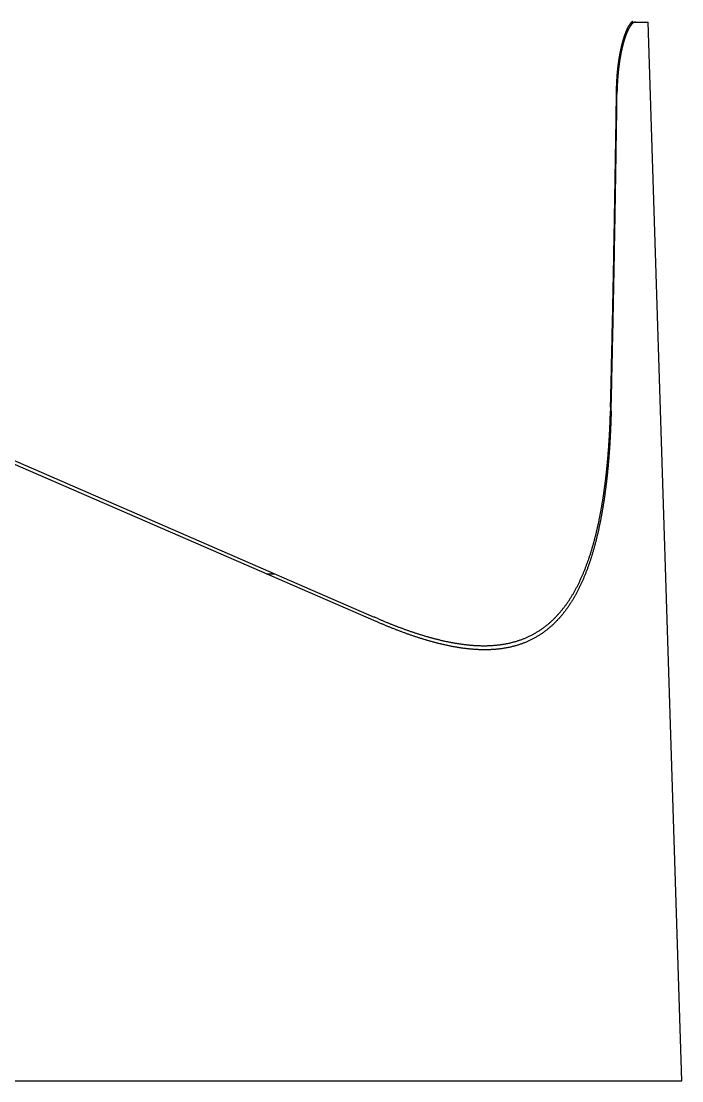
# Model space of a CAD drawing. Header units: millimetres. Extents: x 0 to 3800, y -67 to 2530.
# Drawn here: x 2348 to 2389, y 1003.9 to 1069.7 of the extents above; entities that cross this region are included whole.
import ezdxf

# ---------------------------------------------------------------- set-up
doc = ezdxf.new("R2010")
doc.units = ezdxf.units.MM
doc.layers.add('내부선 및 부속', color=4, linetype='Continuous')

msp = doc.modelspace()

# ---------------------------------------------------------------- linework, layer by layer
at = {"layer": '내부선 및 부속', "linetype": 'Continuous'}
for p, q in [((2385.903, 1069.624), (2386.917, 1069.624)), ((2388.996, 1003.924), (2386.917, 1069.624)), ((2384.95, 1065.24), (2384.981, 1065.24)), ((2298.494, 1063.557), (2370.019, 1032.436)), ((2298.501, 1063.778), (2369.919, 1032.703)), ((2384.57, 1045.5), (2384.615, 1045.481)), ((2363.236, 1035.387), (2363.751, 1035.387)), ((2296.606, 1003.924), (2388.996, 1003.924))]:
    msp.add_line(p, q, dxfattribs=at)
at = {"layer": '내부선 및 부속', "linetype": 'Continuous', "flags": 128}
for points in [[(2384.95, 1065.342), (2384.95, 1065.358), (2384.95, 1065.373), (2384.95, 1065.389), (2384.951, 1065.404), (2384.951, 1065.42), (2384.951, 1065.435), (2384.951, 1065.45), (2384.952, 1065.466), (2384.952, 1065.481), (2384.953, 1065.497), (2384.953, 1065.512), (2384.953, 1065.528), (2384.954, 1065.543), (2384.954, 1065.559), (2384.955, 1065.574), (2384.955, 1065.59), (2384.955, 1065.605), (2384.956, 1065.621), (2384.956, 1065.636), (2384.957, 1065.652), (2384.958, 1065.667), (2384.958, 1065.682), (2384.959, 1065.698), (2384.959, 1065.713), (2384.96, 1065.729), (2384.96, 1065.744), (2384.961, 1065.76), (2384.962, 1065.775), (2384.962, 1065.791), (2384.963, 1065.806), (2384.964, 1065.822), (2384.964, 1065.837), (2384.965, 1065.853), (2384.966, 1065.868), (2384.967, 1065.883), (2384.967, 1065.899), (2384.968, 1065.914), (2384.969, 1065.93), (2384.97, 1065.945), (2384.971, 1065.961), (2384.971, 1065.976), (2384.972, 1065.992), (2384.973, 1066.007), (2384.974, 1066.023), (2384.975, 1066.038), (2384.976, 1066.053), (2384.977, 1066.069), (2384.978, 1066.084), (2384.979, 1066.1), (2384.98, 1066.115), (2384.981, 1066.131), (2384.982, 1066.146), (2384.983, 1066.162), (2384.984, 1066.177), (2384.985, 1066.192), (2384.986, 1066.208), (2384.987, 1066.223), (2384.988, 1066.239), (2384.989, 1066.254), (2384.991, 1066.27), (2384.992, 1066.285), (2384.993, 1066.301), (2384.994, 1066.316), (2384.995, 1066.331), (2384.997, 1066.347), (2384.998, 1066.362), (2384.999, 1066.378), (2385, 1066.393), (2385.002, 1066.409), (2385.003, 1066.424), (2385.004, 1066.439), (2385.006, 1066.455), (2385.007, 1066.47), (2385.009, 1066.486), (2385.01, 1066.501), (2385.011, 1066.516), (2385.013, 1066.532), (2385.014, 1066.547), (2385.016, 1066.563), (2385.017, 1066.578), (2385.019, 1066.594), (2385.02, 1066.609), (2385.022, 1066.624), (2385.023, 1066.64), (2385.025, 1066.655), (2385.027, 1066.671), (2385.028, 1066.686), (2385.03, 1066.701), (2385.031, 1066.717), (2385.033, 1066.732), (2385.035, 1066.748), (2385.036, 1066.763), (2385.038, 1066.778), (2385.04, 1066.794), (2385.042, 1066.809), (2385.043, 1066.824), (2385.045, 1066.84), (2385.047, 1066.855), (2385.049, 1066.871), (2385.051, 1066.886), (2385.051, 1066.886), (2385.052, 1066.901), (2385.054, 1066.917), (2385.056, 1066.932), (2385.058, 1066.947), (2385.06, 1066.963), (2385.062, 1066.978), (2385.064, 1066.994), (2385.066, 1067.009), (2385.068, 1067.024), (2385.07, 1067.04), (2385.072, 1067.055), (2385.074, 1067.07), (2385.076, 1067.086), (2385.078, 1067.101), (2385.08, 1067.116), (2385.082, 1067.132), (2385.085, 1067.147), (2385.087, 1067.162), (2385.089, 1067.178), (2385.091, 1067.193), (2385.093, 1067.208), (2385.096, 1067.224), (2385.098, 1067.239), (2385.1, 1067.254), (2385.102, 1067.27), (2385.105, 1067.285), (2385.107, 1067.3), (2385.109, 1067.316), (2385.112, 1067.331), (2385.114, 1067.346), (2385.117, 1067.361), (2385.119, 1067.377), (2385.122, 1067.392), (2385.124, 1067.407), (2385.127, 1067.423), (2385.129, 1067.438), (2385.132, 1067.453), (2385.134, 1067.468), (2385.137, 1067.484), (2385.139, 1067.499), (2385.142, 1067.514), (2385.145, 1067.529), (2385.147, 1067.545), (2385.15, 1067.56), (2385.153, 1067.575), (2385.156, 1067.59), (2385.158, 1067.606), (2385.161, 1067.621), (2385.164, 1067.636), (2385.167, 1067.651), (2385.17, 1067.666), (2385.172, 1067.682), (2385.175, 1067.697), (2385.178, 1067.712), (2385.181, 1067.727), (2385.184, 1067.742), (2385.187, 1067.758), (2385.19, 1067.773), (2385.193, 1067.788), (2385.196, 1067.803), (2385.199, 1067.818), (2385.202, 1067.834), (2385.206, 1067.849), (2385.209, 1067.864), (2385.212, 1067.879), (2385.215, 1067.894), (2385.218, 1067.909), (2385.222, 1067.924), (2385.225, 1067.94), (2385.228, 1067.955), (2385.231, 1067.97), (2385.235, 1067.985), (2385.238, 1068), (2385.241, 1068.015), (2385.245, 1068.03), (2385.248, 1068.045), (2385.252, 1068.06), (2385.255, 1068.075), (2385.259, 1068.09), (2385.262, 1068.106), (2385.266, 1068.121), (2385.27, 1068.136), (2385.273, 1068.151), (2385.277, 1068.166), (2385.28, 1068.181), (2385.284, 1068.196), (2385.288, 1068.211), (2385.292, 1068.226), (2385.295, 1068.241), (2385.299, 1068.256), (2385.303, 1068.271), (2385.307, 1068.286), (2385.311, 1068.301), (2385.315, 1068.316), (2385.319, 1068.331), (2385.323, 1068.346), (2385.327, 1068.361), (2385.331, 1068.376), (2385.335, 1068.39), (2385.339, 1068.405), (2385.339, 1068.405), (2385.343, 1068.42), (2385.347, 1068.435), (2385.351, 1068.45), (2385.355, 1068.465), (2385.36, 1068.48), (2385.364, 1068.495), (2385.368, 1068.51), (2385.373, 1068.524), (2385.377, 1068.539), (2385.382, 1068.554), (2385.386, 1068.569), (2385.39, 1068.584), (2385.395, 1068.599), (2385.4, 1068.613), (2385.404, 1068.628), (2385.409, 1068.643), (2385.413, 1068.658), (2385.418, 1068.672), (2385.423, 1068.687), (2385.428, 1068.702), (2385.433, 1068.717), (2385.437, 1068.731), (2385.442, 1068.746), (2385.447, 1068.761), (2385.452, 1068.775), (2385.457, 1068.79), (2385.462, 1068.805), (2385.467, 1068.819), (2385.473, 1068.834), (2385.478, 1068.848), (2385.483, 1068.863), (2385.488, 1068.877), (2385.494, 1068.892), (2385.499, 1068.906), (2385.505, 1068.921), (2385.51, 1068.935), (2385.516, 1068.95), (2385.521, 1068.964), (2385.527, 1068.979), (2385.532, 1068.993), (2385.538, 1069.007), (2385.544, 1069.022), (2385.55, 1069.036), (2385.556, 1069.05), (2385.562, 1069.065), (2385.568, 1069.079), (2385.574, 1069.093), (2385.58, 1069.107), (2385.586, 1069.122), (2385.592, 1069.136), (2385.599, 1069.15), (2385.605, 1069.164), (2385.612, 1069.178), (2385.618, 1069.192), (2385.625, 1069.206), (2385.631, 1069.22), (2385.638, 1069.234), (2385.645, 1069.248), (2385.652, 1069.262), (2385.659, 1069.275), (2385.666, 1069.289), (2385.673, 1069.303), (2385.681, 1069.316), (2385.688, 1069.33), (2385.696, 1069.344), (2385.703, 1069.357), (2385.711, 1069.371), (2385.719, 1069.384), (2385.727, 1069.397), (2385.735, 1069.411), (2385.743, 1069.424), (2385.751, 1069.437), (2385.759, 1069.45), (2385.768, 1069.463), (2385.777, 1069.476), (2385.785, 1069.489), (2385.794, 1069.502), (2385.804, 1069.514), (2385.813, 1069.527), (2385.822, 1069.539), (2385.832, 1069.551), (2385.842, 1069.563), (2385.852, 1069.575), (2385.862, 1069.586), (2385.873, 1069.598), (2385.883, 1069.609), (2385.894, 1069.62), (2385.894, 1069.62)], [(2385.917, 1069.517), (2385.907, 1069.506), (2385.896, 1069.495), (2385.886, 1069.484), (2385.876, 1069.473), (2385.866, 1069.461), (2385.856, 1069.45), (2385.847, 1069.438), (2385.838, 1069.426), (2385.829, 1069.414), (2385.82, 1069.401), (2385.811, 1069.389), (2385.803, 1069.377), (2385.794, 1069.364), (2385.786, 1069.351), (2385.778, 1069.338), (2385.77, 1069.326), (2385.762, 1069.313), (2385.754, 1069.3), (2385.746, 1069.287), (2385.739, 1069.273), (2385.731, 1069.26), (2385.724, 1069.247), (2385.716, 1069.234), (2385.709, 1069.221), (2385.702, 1069.207), (2385.695, 1069.194), (2385.688, 1069.18), (2385.681, 1069.167), (2385.674, 1069.153), (2385.668, 1069.14), (2385.661, 1069.126), (2385.655, 1069.113), (2385.648, 1069.099), (2385.642, 1069.085), (2385.635, 1069.072), (2385.629, 1069.058), (2385.623, 1069.044), (2385.617, 1069.03), (2385.611, 1069.016), (2385.605, 1069.003), (2385.599, 1068.989), (2385.593, 1068.975), (2385.587, 1068.961), (2385.581, 1068.947), (2385.576, 1068.933), (2385.57, 1068.919), (2385.564, 1068.905), (2385.559, 1068.891), (2385.553, 1068.877), (2385.548, 1068.863), (2385.542, 1068.849), (2385.537, 1068.835), (2385.532, 1068.82), (2385.526, 1068.806), (2385.521, 1068.792), (2385.516, 1068.778), (2385.511, 1068.764), (2385.506, 1068.749), (2385.501, 1068.735), (2385.496, 1068.721), (2385.491, 1068.707), (2385.486, 1068.692), (2385.481, 1068.678), (2385.476, 1068.664), (2385.471, 1068.649), (2385.467, 1068.635), (2385.462, 1068.621), (2385.457, 1068.606), (2385.453, 1068.592), (2385.448, 1068.578), (2385.443, 1068.563), (2385.439, 1068.549), (2385.434, 1068.534), (2385.43, 1068.52), (2385.425, 1068.505), (2385.421, 1068.491), (2385.417, 1068.477), (2385.412, 1068.462), (2385.408, 1068.448), (2385.404, 1068.433), (2385.399, 1068.419), (2385.395, 1068.404), (2385.391, 1068.39), (2385.387, 1068.375), (2385.383, 1068.36), (2385.379, 1068.346), (2385.375, 1068.331), (2385.371, 1068.317), (2385.367, 1068.302), (2385.363, 1068.288), (2385.359, 1068.273), (2385.355, 1068.259), (2385.351, 1068.244), (2385.347, 1068.229), (2385.343, 1068.215), (2385.339, 1068.2), (2385.336, 1068.185), (2385.332, 1068.171), (2385.328, 1068.156), (2385.325, 1068.142), (2385.325, 1068.142), (2385.321, 1068.127), (2385.317, 1068.112), (2385.314, 1068.098), (2385.31, 1068.083), (2385.306, 1068.068), (2385.303, 1068.053), (2385.299, 1068.039), (2385.296, 1068.024), (2385.292, 1068.009), (2385.289, 1067.995), (2385.286, 1067.98), (2385.282, 1067.965), (2385.279, 1067.951), (2385.276, 1067.936), (2385.272, 1067.921), (2385.269, 1067.906), (2385.266, 1067.892), (2385.262, 1067.877), (2385.259, 1067.862), (2385.256, 1067.847), (2385.253, 1067.832), (2385.25, 1067.818), (2385.246, 1067.803), (2385.243, 1067.788), (2385.24, 1067.773), (2385.237, 1067.759), (2385.234, 1067.744), (2385.231, 1067.729), (2385.228, 1067.714), (2385.225, 1067.699), (2385.222, 1067.685), (2385.219, 1067.67), (2385.216, 1067.655), (2385.213, 1067.64), (2385.211, 1067.625), (2385.208, 1067.61), (2385.205, 1067.596), (2385.202, 1067.581), (2385.199, 1067.566), (2385.197, 1067.551), (2385.194, 1067.536), (2385.191, 1067.521), (2385.188, 1067.506), (2385.186, 1067.492), (2385.183, 1067.477), (2385.18, 1067.462), (2385.178, 1067.447), (2385.175, 1067.432), (2385.173, 1067.417), (2385.17, 1067.402), (2385.168, 1067.387), (2385.165, 1067.372), (2385.163, 1067.357), (2385.16, 1067.343), (2385.158, 1067.328), (2385.155, 1067.313), (2385.153, 1067.298), (2385.15, 1067.283), (2385.148, 1067.268), (2385.146, 1067.253), (2385.143, 1067.238), (2385.141, 1067.223), (2385.139, 1067.208), (2385.137, 1067.193), (2385.134, 1067.178), (2385.132, 1067.163), (2385.13, 1067.148), (2385.128, 1067.133), (2385.125, 1067.118), (2385.123, 1067.104), (2385.121, 1067.089), (2385.119, 1067.074), (2385.117, 1067.059), (2385.115, 1067.044), (2385.113, 1067.029), (2385.111, 1067.014), (2385.109, 1066.999), (2385.107, 1066.984), (2385.105, 1066.969), (2385.103, 1066.954), (2385.101, 1066.939), (2385.099, 1066.924), (2385.097, 1066.909), (2385.095, 1066.894), (2385.093, 1066.879), (2385.091, 1066.864), (2385.089, 1066.849), (2385.087, 1066.834), (2385.085, 1066.819), (2385.084, 1066.804), (2385.082, 1066.789), (2385.08, 1066.774), (2385.078, 1066.759), (2385.077, 1066.744), (2385.075, 1066.729), (2385.073, 1066.714), (2385.071, 1066.699), (2385.07, 1066.684), (2385.068, 1066.669), (2385.066, 1066.654), (2385.066, 1066.654), (2385.065, 1066.639), (2385.063, 1066.624), (2385.062, 1066.609), (2385.06, 1066.593), (2385.058, 1066.578), (2385.057, 1066.563), (2385.055, 1066.548), (2385.054, 1066.533), (2385.052, 1066.518), (2385.051, 1066.503), (2385.049, 1066.488), (2385.048, 1066.473), (2385.046, 1066.458), (2385.045, 1066.443), (2385.044, 1066.428), (2385.042, 1066.413), (2385.041, 1066.398), (2385.04, 1066.383), (2385.038, 1066.368), (2385.037, 1066.353), (2385.036, 1066.338), (2385.034, 1066.323), (2385.033, 1066.308), (2385.032, 1066.293), (2385.03, 1066.277), (2385.029, 1066.262), (2385.028, 1066.247), (2385.027, 1066.232), (2385.026, 1066.217), (2385.024, 1066.202), (2385.023, 1066.187), (2385.022, 1066.172), (2385.021, 1066.157), (2385.02, 1066.142), (2385.019, 1066.127), (2385.018, 1066.112), (2385.017, 1066.097), (2385.016, 1066.082), (2385.015, 1066.067), (2385.014, 1066.051), (2385.013, 1066.036), (2385.012, 1066.021), (2385.011, 1066.006), (2385.01, 1065.991), (2385.009, 1065.976), (2385.008, 1065.961), (2385.007, 1065.946), (2385.006, 1065.931), (2385.005, 1065.916), (2385.004, 1065.901), (2385.003, 1065.886), (2385.003, 1065.87), (2385.002, 1065.855), (2385.001, 1065.84), (2385, 1065.825), (2384.999, 1065.81), (2384.999, 1065.795), (2384.998, 1065.78), (2384.997, 1065.765), (2384.997, 1065.75), (2384.996, 1065.735), (2384.995, 1065.72), (2384.994, 1065.704), (2384.994, 1065.689), (2384.993, 1065.674), (2384.993, 1065.659), (2384.992, 1065.644), (2384.991, 1065.629), (2384.991, 1065.614), (2384.99, 1065.599), (2384.99, 1065.584), (2384.989, 1065.569), (2384.989, 1065.553), (2384.988, 1065.538), (2384.988, 1065.523), (2384.987, 1065.508), (2384.987, 1065.493), (2384.986, 1065.478), (2384.986, 1065.463), (2384.985, 1065.448), (2384.985, 1065.433), (2384.985, 1065.418), (2384.984, 1065.403), (2384.984, 1065.387), (2384.984, 1065.372), (2384.983, 1065.357), (2384.983, 1065.342), (2384.983, 1065.342)], [(2385.894, 1069.62), (2385.895, 1069.621), (2385.896, 1069.621), (2385.897, 1069.622), (2385.898, 1069.623), (2385.899, 1069.624), (2385.9, 1069.625), (2385.901, 1069.626), (2385.902, 1069.627), (2385.903, 1069.628), (2385.904, 1069.629), (2385.905, 1069.63), (2385.906, 1069.631), (2385.907, 1069.632), (2385.908, 1069.633), (2385.909, 1069.634), (2385.91, 1069.635), (2385.911, 1069.635), (2385.912, 1069.636), (2385.913, 1069.637), (2385.914, 1069.638), (2385.915, 1069.639), (2385.916, 1069.64), (2385.917, 1069.641), (2385.918, 1069.642), (2385.919, 1069.643), (2385.921, 1069.644), (2385.922, 1069.644), (2385.923, 1069.645), (2385.924, 1069.646), (2385.925, 1069.647), (2385.926, 1069.648), (2385.927, 1069.649), (2385.928, 1069.65), (2385.929, 1069.651), (2385.93, 1069.652), (2385.931, 1069.652), (2385.932, 1069.653), (2385.933, 1069.654), (2385.934, 1069.655), (2385.935, 1069.656), (2385.936, 1069.657), (2385.937, 1069.658), (2385.938, 1069.658), (2385.94, 1069.659), (2385.941, 1069.66), (2385.942, 1069.661), (2385.943, 1069.662), (2385.944, 1069.663), (2385.945, 1069.663), (2385.946, 1069.664), (2385.947, 1069.665), (2385.948, 1069.666), (2385.949, 1069.667), (2385.951, 1069.668), (2385.952, 1069.668), (2385.953, 1069.669), (2385.954, 1069.67), (2385.955, 1069.671), (2385.956, 1069.672), (2385.957, 1069.672), (2385.958, 1069.673), (2385.96, 1069.674), (2385.961, 1069.675)], [(2386.127, 1069.624), (2386.125, 1069.624), (2386.124, 1069.624), (2386.122, 1069.624), (2386.121, 1069.624), (2386.119, 1069.624), (2386.118, 1069.624), (2386.116, 1069.624), (2386.115, 1069.623), (2386.113, 1069.623), (2386.112, 1069.623), (2386.11, 1069.623), (2386.109, 1069.623), (2386.107, 1069.623), (2386.106, 1069.623), (2386.104, 1069.622), (2386.103, 1069.622), (2386.101, 1069.622), (2386.1, 1069.622), (2386.098, 1069.622), (2386.097, 1069.621), (2386.095, 1069.621), (2386.094, 1069.621), (2386.092, 1069.621), (2386.091, 1069.62), (2386.089, 1069.62), (2386.088, 1069.62), (2386.086, 1069.62), (2386.085, 1069.619), (2386.083, 1069.619), (2386.082, 1069.619), (2386.08, 1069.618), (2386.079, 1069.618), (2386.077, 1069.618), (2386.076, 1069.617), (2386.075, 1069.617), (2386.073, 1069.616), (2386.072, 1069.616), (2386.07, 1069.616), (2386.069, 1069.615), (2386.067, 1069.615), (2386.066, 1069.614), (2386.064, 1069.614), (2386.063, 1069.613), (2386.062, 1069.613), (2386.06, 1069.612), (2386.059, 1069.612), (2386.057, 1069.612), (2386.056, 1069.611), (2386.054, 1069.611), (2386.053, 1069.61), (2386.052, 1069.609), (2386.05, 1069.609), (2386.049, 1069.608), (2386.047, 1069.608), (2386.046, 1069.607), (2386.045, 1069.607), (2386.043, 1069.606), (2386.042, 1069.606), (2386.04, 1069.605), (2386.039, 1069.604), (2386.038, 1069.604), (2386.036, 1069.603), (2386.035, 1069.603), (2386.033, 1069.602), (2386.032, 1069.601), (2386.031, 1069.601), (2386.029, 1069.6), (2386.028, 1069.599), (2386.027, 1069.599), (2386.025, 1069.598), (2386.024, 1069.597), (2386.023, 1069.597), (2386.021, 1069.596), (2386.02, 1069.595), (2386.019, 1069.594), (2386.017, 1069.594), (2386.016, 1069.593), (2386.015, 1069.592), (2386.013, 1069.592), (2386.012, 1069.591), (2386.011, 1069.59), (2386.009, 1069.589), (2386.008, 1069.589), (2386.007, 1069.588), (2386.005, 1069.587), (2386.004, 1069.586), (2386.003, 1069.585), (2386.001, 1069.585), (2386, 1069.584), (2385.999, 1069.583), (2385.998, 1069.582), (2385.996, 1069.581), (2385.995, 1069.581), (2385.994, 1069.58), (2385.992, 1069.579), (2385.991, 1069.578), (2385.99, 1069.577), (2385.989, 1069.576), (2385.987, 1069.576), (2385.986, 1069.575), (2385.986, 1069.575), (2385.985, 1069.574), (2385.984, 1069.573), (2385.982, 1069.572), (2385.981, 1069.571), (2385.98, 1069.57), (2385.979, 1069.569), (2385.977, 1069.569), (2385.976, 1069.568), (2385.975, 1069.567), (2385.974, 1069.566), (2385.972, 1069.565), (2385.971, 1069.564), (2385.97, 1069.563), (2385.969, 1069.562), (2385.967, 1069.561), (2385.966, 1069.56), (2385.965, 1069.559), (2385.964, 1069.558), (2385.963, 1069.557), (2385.961, 1069.556), (2385.96, 1069.556), (2385.959, 1069.555), (2385.958, 1069.554), (2385.957, 1069.553), (2385.955, 1069.552), (2385.954, 1069.551), (2385.953, 1069.55), (2385.952, 1069.549), (2385.951, 1069.548), (2385.95, 1069.547), (2385.948, 1069.546), (2385.947, 1069.545), (2385.946, 1069.544), (2385.945, 1069.543), (2385.944, 1069.542), (2385.943, 1069.541), (2385.942, 1069.54), (2385.94, 1069.539), (2385.939, 1069.538), (2385.938, 1069.537), (2385.937, 1069.536), (2385.936, 1069.535), (2385.935, 1069.534), (2385.934, 1069.533), (2385.932, 1069.532), (2385.931, 1069.531), (2385.93, 1069.53), (2385.929, 1069.528), (2385.928, 1069.527), (2385.927, 1069.526), (2385.926, 1069.525), (2385.925, 1069.524), (2385.924, 1069.523), (2385.923, 1069.522), (2385.921, 1069.521), (2385.92, 1069.52), (2385.919, 1069.519), (2385.918, 1069.518), (2385.917, 1069.517), (2385.917, 1069.517)], [(2384.58, 1045.719), (2384.585, 1045.927), (2384.59, 1046.135), (2384.595, 1046.343), (2384.6, 1046.551), (2384.605, 1046.759), (2384.61, 1046.966), (2384.614, 1047.174), (2384.619, 1047.382), (2384.624, 1047.59), (2384.629, 1047.797), (2384.633, 1048.005), (2384.638, 1048.212), (2384.643, 1048.42), (2384.647, 1048.628), (2384.652, 1048.835), (2384.657, 1049.043), (2384.661, 1049.25), (2384.666, 1049.458), (2384.67, 1049.665), (2384.675, 1049.872), (2384.679, 1050.08), (2384.684, 1050.287), (2384.688, 1050.495), (2384.693, 1050.702), (2384.697, 1050.909), (2384.701, 1051.116), (2384.706, 1051.324), (2384.71, 1051.531), (2384.714, 1051.738), (2384.719, 1051.945), (2384.723, 1052.152), (2384.727, 1052.359), (2384.731, 1052.566), (2384.735, 1052.773), (2384.74, 1052.98), (2384.744, 1053.187), (2384.748, 1053.394), (2384.752, 1053.601), (2384.756, 1053.808), (2384.76, 1054.015), (2384.764, 1054.222), (2384.768, 1054.429), (2384.772, 1054.635), (2384.776, 1054.842), (2384.78, 1055.049), (2384.784, 1055.255), (2384.788, 1055.462), (2384.792, 1055.669), (2384.796, 1055.875), (2384.799, 1056.082), (2384.803, 1056.288), (2384.807, 1056.495), (2384.811, 1056.701), (2384.815, 1056.908), (2384.818, 1057.114), (2384.822, 1057.32), (2384.826, 1057.527), (2384.829, 1057.733), (2384.833, 1057.939), (2384.837, 1058.146), (2384.84, 1058.352), (2384.844, 1058.558), (2384.847, 1058.764), (2384.851, 1058.97), (2384.854, 1059.176), (2384.858, 1059.382), (2384.861, 1059.588), (2384.865, 1059.794), (2384.868, 1060), (2384.872, 1060.206), (2384.875, 1060.412), (2384.878, 1060.618), (2384.882, 1060.824), (2384.885, 1061.029), (2384.888, 1061.235), (2384.892, 1061.441), (2384.895, 1061.646), (2384.898, 1061.852), (2384.901, 1062.058), (2384.904, 1062.263), (2384.908, 1062.469), (2384.911, 1062.674), (2384.914, 1062.88), (2384.917, 1063.085), (2384.92, 1063.29), (2384.923, 1063.496), (2384.926, 1063.701), (2384.929, 1063.906), (2384.932, 1064.112), (2384.935, 1064.317), (2384.938, 1064.522), (2384.941, 1064.727), (2384.944, 1064.932), (2384.947, 1065.137), (2384.95, 1065.342)], [(2384.615, 1045.48), (2384.62, 1045.69), (2384.625, 1045.899), (2384.63, 1046.108), (2384.635, 1046.318), (2384.64, 1046.527), (2384.644, 1046.736), (2384.649, 1046.945), (2384.654, 1047.155), (2384.659, 1047.364), (2384.663, 1047.573), (2384.668, 1047.782), (2384.673, 1047.991), (2384.677, 1048.2), (2384.682, 1048.409), (2384.687, 1048.618), (2384.691, 1048.827), (2384.696, 1049.036), (2384.7, 1049.245), (2384.705, 1049.454), (2384.709, 1049.663), (2384.714, 1049.872), (2384.718, 1050.08), (2384.722, 1050.289), (2384.727, 1050.498), (2384.731, 1050.707), (2384.736, 1050.915), (2384.74, 1051.124), (2384.744, 1051.333), (2384.748, 1051.541), (2384.753, 1051.75), (2384.757, 1051.958), (2384.761, 1052.167), (2384.765, 1052.376), (2384.769, 1052.584), (2384.774, 1052.792), (2384.778, 1053.001), (2384.782, 1053.209), (2384.786, 1053.418), (2384.79, 1053.626), (2384.794, 1053.834), (2384.798, 1054.042), (2384.802, 1054.251), (2384.806, 1054.459), (2384.81, 1054.667), (2384.814, 1054.875), (2384.818, 1055.083), (2384.822, 1055.291), (2384.825, 1055.499), (2384.829, 1055.708), (2384.833, 1055.915), (2384.837, 1056.123), (2384.841, 1056.331), (2384.844, 1056.539), (2384.848, 1056.747), (2384.852, 1056.955), (2384.855, 1057.163), (2384.859, 1057.37), (2384.863, 1057.578), (2384.866, 1057.786), (2384.87, 1057.994), (2384.873, 1058.201), (2384.877, 1058.409), (2384.88, 1058.616), (2384.884, 1058.824), (2384.887, 1059.031), (2384.891, 1059.239), (2384.894, 1059.446), (2384.898, 1059.654), (2384.901, 1059.861), (2384.904, 1060.068), (2384.908, 1060.276), (2384.911, 1060.483), (2384.914, 1060.69), (2384.918, 1060.897), (2384.921, 1061.104), (2384.924, 1061.311), (2384.927, 1061.519), (2384.93, 1061.726), (2384.934, 1061.933), (2384.937, 1062.14), (2384.94, 1062.346), (2384.943, 1062.553), (2384.946, 1062.76), (2384.949, 1062.967), (2384.952, 1063.174), (2384.955, 1063.381), (2384.958, 1063.587), (2384.961, 1063.794), (2384.964, 1064.001), (2384.967, 1064.207), (2384.97, 1064.414), (2384.973, 1064.62), (2384.976, 1064.827), (2384.978, 1065.033), (2384.981, 1065.24)], [(2384.615, 1045.48), (2384.614, 1045.433), (2384.613, 1045.386), (2384.612, 1045.339), (2384.611, 1045.291), (2384.609, 1045.244), (2384.608, 1045.197), (2384.607, 1045.149), (2384.605, 1045.102), (2384.604, 1045.055), (2384.602, 1045.008), (2384.601, 1044.96), (2384.599, 1044.913), (2384.598, 1044.866), (2384.596, 1044.819), (2384.594, 1044.771), (2384.593, 1044.724), (2384.591, 1044.677), (2384.589, 1044.629), (2384.587, 1044.582), (2384.585, 1044.535), (2384.584, 1044.488), (2384.582, 1044.44), (2384.58, 1044.393), (2384.578, 1044.346), (2384.575, 1044.299), (2384.573, 1044.251), (2384.571, 1044.204), (2384.569, 1044.157), (2384.567, 1044.11), (2384.564, 1044.062), (2384.562, 1044.015), (2384.56, 1043.968), (2384.557, 1043.921), (2384.555, 1043.873), (2384.552, 1043.826), (2384.55, 1043.779), (2384.547, 1043.732), (2384.544, 1043.684), (2384.542, 1043.637), (2384.539, 1043.59), (2384.536, 1043.543), (2384.533, 1043.496), (2384.53, 1043.448), (2384.528, 1043.401), (2384.525, 1043.354), (2384.522, 1043.307), (2384.518, 1043.259), (2384.515, 1043.212), (2384.512, 1043.165), (2384.509, 1043.118), (2384.506, 1043.071), (2384.502, 1043.024), (2384.499, 1042.976), (2384.496, 1042.929), (2384.492, 1042.882), (2384.489, 1042.835), (2384.485, 1042.788), (2384.482, 1042.74), (2384.478, 1042.693), (2384.474, 1042.646), (2384.471, 1042.599), (2384.467, 1042.552), (2384.463, 1042.505), (2384.459, 1042.458), (2384.455, 1042.41), (2384.451, 1042.363), (2384.447, 1042.316), (2384.443, 1042.269), (2384.439, 1042.222), (2384.435, 1042.175), (2384.43, 1042.128), (2384.426, 1042.081), (2384.422, 1042.033), (2384.417, 1041.986), (2384.413, 1041.939), (2384.408, 1041.892), (2384.404, 1041.845), (2384.399, 1041.798), (2384.394, 1041.751), (2384.39, 1041.704), (2384.385, 1041.657), (2384.38, 1041.61), (2384.375, 1041.563), (2384.37, 1041.516), (2384.365, 1041.469), (2384.36, 1041.422), (2384.355, 1041.375), (2384.35, 1041.328), (2384.345, 1041.281), (2384.339, 1041.234), (2384.334, 1041.187), (2384.328, 1041.14), (2384.323, 1041.093), (2384.318, 1041.046), (2384.312, 1040.999), (2384.306, 1040.952), (2384.301, 1040.905), (2384.295, 1040.858), (2384.289, 1040.811), (2384.283, 1040.764), (2384.283, 1040.764), (2384.277, 1040.717), (2384.271, 1040.67), (2384.265, 1040.623), (2384.259, 1040.576), (2384.253, 1040.53), (2384.247, 1040.483), (2384.24, 1040.436), (2384.234, 1040.389), (2384.227, 1040.342), (2384.221, 1040.295), (2384.214, 1040.248), (2384.208, 1040.202), (2384.201, 1040.155), (2384.194, 1040.108), (2384.187, 1040.061), (2384.18, 1040.014), (2384.173, 1039.968), (2384.166, 1039.921), (2384.159, 1039.874), (2384.152, 1039.827), (2384.145, 1039.781), (2384.137, 1039.734), (2384.13, 1039.687), (2384.123, 1039.641), (2384.115, 1039.594), (2384.107, 1039.547), (2384.1, 1039.501), (2384.092, 1039.454), (2384.084, 1039.407), (2384.076, 1039.361), (2384.068, 1039.314), (2384.06, 1039.267), (2384.052, 1039.221), (2384.044, 1039.174), (2384.036, 1039.128), (2384.027, 1039.081), (2384.019, 1039.035), (2384.01, 1038.988), (2384.002, 1038.942), (2383.993, 1038.895), (2383.984, 1038.849), (2383.975, 1038.802), (2383.966, 1038.756), (2383.957, 1038.709), (2383.948, 1038.663), (2383.939, 1038.616), (2383.93, 1038.57), (2383.92, 1038.524), (2383.911, 1038.477), (2383.901, 1038.431), (2383.892, 1038.385), (2383.882, 1038.338), (2383.872, 1038.292), (2383.862, 1038.246), (2383.852, 1038.2), (2383.842, 1038.153), (2383.832, 1038.107), (2383.822, 1038.061), (2383.811, 1038.015), (2383.801, 1037.969), (2383.79, 1037.923), (2383.78, 1037.877), (2383.769, 1037.831), (2383.758, 1037.785), (2383.747, 1037.738), (2383.736, 1037.692), (2383.725, 1037.647), (2383.714, 1037.601), (2383.703, 1037.555), (2383.691, 1037.509), (2383.68, 1037.463), (2383.668, 1037.417), (2383.656, 1037.371), (2383.645, 1037.325), (2383.633, 1037.28), (2383.621, 1037.234), (2383.608, 1037.188), (2383.596, 1037.142), (2383.584, 1037.097), (2383.571, 1037.051), (2383.559, 1037.006), (2383.546, 1036.96), (2383.533, 1036.914), (2383.52, 1036.869), (2383.507, 1036.824), (2383.494, 1036.778), (2383.481, 1036.733), (2383.467, 1036.687), (2383.454, 1036.642), (2383.44, 1036.597), (2383.426, 1036.551), (2383.412, 1036.506), (2383.398, 1036.461), (2383.384, 1036.416), (2383.37, 1036.371), (2383.355, 1036.326), (2383.341, 1036.281), (2383.326, 1036.236), (2383.311, 1036.191), (2383.296, 1036.146), (2383.296, 1036.146), (2383.281, 1036.101), (2383.266, 1036.056), (2383.251, 1036.012), (2383.235, 1035.967), (2383.22, 1035.922), (2383.204, 1035.878), (2383.188, 1035.833), (2383.172, 1035.788), (2383.156, 1035.744), (2383.14, 1035.7), (2383.123, 1035.655), (2383.107, 1035.611), (2383.09, 1035.567), (2383.073, 1035.522), (2383.056, 1035.478), (2383.039, 1035.434), (2383.021, 1035.39), (2383.004, 1035.346), (2382.986, 1035.302), (2382.968, 1035.259), (2382.95, 1035.215), (2382.932, 1035.171), (2382.914, 1035.127), (2382.895, 1035.084), (2382.877, 1035.04), (2382.858, 1034.997), (2382.839, 1034.954), (2382.82, 1034.91), (2382.8, 1034.867), (2382.781, 1034.824), (2382.761, 1034.781), (2382.741, 1034.738), (2382.721, 1034.695), (2382.701, 1034.653), (2382.681, 1034.61), (2382.66, 1034.567), (2382.639, 1034.525), (2382.618, 1034.482), (2382.597, 1034.44), (2382.576, 1034.398), (2382.554, 1034.355), (2382.533, 1034.313), (2382.511, 1034.271), (2382.489, 1034.229), (2382.466, 1034.188), (2382.444, 1034.146), (2382.421, 1034.104), (2382.398, 1034.063), (2382.375, 1034.022), (2382.352, 1033.981), (2382.329, 1033.939), (2382.305, 1033.898), (2382.281, 1033.858), (2382.257, 1033.817), (2382.232, 1033.776), (2382.208, 1033.736), (2382.183, 1033.695), (2382.158, 1033.655), (2382.133, 1033.615), (2382.107, 1033.575), (2382.082, 1033.536), (2382.056, 1033.496), (2382.03, 1033.456), (2382.003, 1033.417), (2381.977, 1033.378), (2381.95, 1033.339), (2381.923, 1033.3), (2381.896, 1033.261), (2381.868, 1033.223), (2381.84, 1033.184), (2381.812, 1033.146), (2381.784, 1033.108), (2381.756, 1033.07), (2381.727, 1033.033), (2381.698, 1032.995), (2381.669, 1032.958), (2381.639, 1032.921), (2381.61, 1032.884), (2381.58, 1032.847), (2381.549, 1032.811), (2381.519, 1032.774), (2381.488, 1032.738), (2381.457, 1032.702), (2381.426, 1032.667), (2381.395, 1032.631), (2381.363, 1032.596), (2381.331, 1032.561), (2381.299, 1032.526), (2381.267, 1032.492), (2381.234, 1032.457), (2381.201, 1032.423), (2381.168, 1032.39), (2381.134, 1032.356), (2381.101, 1032.323), (2381.067, 1032.29), (2381.032, 1032.257), (2380.998, 1032.225), (2380.963, 1032.192), (2380.928, 1032.16), (2380.893, 1032.129), (2380.893, 1032.129), (2380.857, 1032.097), (2380.822, 1032.066), (2380.786, 1032.035), (2380.749, 1032.005), (2380.713, 1031.975), (2380.676, 1031.945), (2380.639, 1031.915), (2380.602, 1031.886), (2380.564, 1031.857), (2380.527, 1031.828), (2380.489, 1031.8), (2380.451, 1031.772), (2380.412, 1031.744), (2380.373, 1031.717), (2380.335, 1031.689), (2380.295, 1031.663), (2380.256, 1031.636), (2380.217, 1031.61), (2380.177, 1031.584), (2380.137, 1031.559), (2380.097, 1031.534), (2380.056, 1031.509), (2380.015, 1031.485), (2379.975, 1031.461), (2379.934, 1031.437), (2379.892, 1031.414), (2379.851, 1031.391), (2379.809, 1031.369), (2379.767, 1031.346), (2379.725, 1031.325), (2379.683, 1031.303), (2379.64, 1031.282), (2379.598, 1031.261), (2379.555, 1031.241), (2379.512, 1031.221), (2379.469, 1031.202), (2379.426, 1031.182), (2379.382, 1031.163), (2379.338, 1031.145), (2379.295, 1031.127), (2379.251, 1031.109), (2379.207, 1031.092), (2379.162, 1031.075), (2379.118, 1031.058), (2379.073, 1031.042), (2379.029, 1031.026), (2378.984, 1031.01), (2378.939, 1030.995), (2378.894, 1030.98), (2378.849, 1030.966), (2378.804, 1030.952), (2378.758, 1030.938), (2378.713, 1030.925), (2378.667, 1030.912), (2378.622, 1030.899), (2378.576, 1030.887), (2378.53, 1030.875), (2378.484, 1030.864), (2378.438, 1030.853), (2378.392, 1030.842), (2378.346, 1030.831), (2378.299, 1030.821), (2378.253, 1030.812), (2378.207, 1030.802), (2378.16, 1030.793), (2378.114, 1030.785), (2378.067, 1030.776), (2378.02, 1030.768), (2377.974, 1030.76), (2377.927, 1030.753), (2377.88, 1030.746), (2377.833, 1030.739), (2377.786, 1030.733), (2377.739, 1030.727), (2377.692, 1030.721), (2377.645, 1030.716), (2377.598, 1030.711), (2377.551, 1030.706), (2377.504, 1030.701), (2377.457, 1030.697), (2377.409, 1030.693), (2377.362, 1030.69), (2377.315, 1030.686), (2377.268, 1030.683), (2377.22, 1030.681), (2377.173, 1030.678), (2377.126, 1030.676), (2377.079, 1030.674), (2377.031, 1030.673), (2376.984, 1030.671), (2376.937, 1030.67), (2376.889, 1030.669), (2376.842, 1030.669), (2376.795, 1030.669), (2376.747, 1030.669), (2376.7, 1030.669), (2376.653, 1030.67), (2376.605, 1030.67), (2376.558, 1030.671), (2376.511, 1030.673), (2376.511, 1030.673), (2376.463, 1030.674), (2376.416, 1030.676), (2376.369, 1030.678), (2376.321, 1030.68), (2376.274, 1030.683), (2376.227, 1030.686), (2376.18, 1030.689), (2376.132, 1030.692), (2376.085, 1030.695), (2376.038, 1030.699), (2375.991, 1030.703), (2375.944, 1030.707), (2375.897, 1030.711), (2375.849, 1030.715), (2375.802, 1030.72), (2375.755, 1030.725), (2375.708, 1030.73), (2375.661, 1030.735), (2375.614, 1030.741), (2375.567, 1030.747), (2375.52, 1030.752), (2375.473, 1030.758), (2375.427, 1030.765), (2375.38, 1030.771), (2375.333, 1030.778), (2375.286, 1030.785), (2375.239, 1030.792), (2375.192, 1030.799), (2375.146, 1030.806), (2375.099, 1030.814), (2375.052, 1030.822), (2375.006, 1030.829), (2374.959, 1030.838), (2374.912, 1030.846), (2374.866, 1030.854), (2374.819, 1030.863), (2374.773, 1030.871), (2374.726, 1030.88), (2374.68, 1030.889), (2374.634, 1030.899), (2374.587, 1030.908), (2374.541, 1030.917), (2374.495, 1030.927), (2374.448, 1030.937), (2374.402, 1030.947), (2374.356, 1030.957), (2374.31, 1030.967), (2374.263, 1030.978), (2374.217, 1030.988), (2374.171, 1030.999), (2374.125, 1031.01), (2374.079, 1031.021), (2374.033, 1031.032), (2373.987, 1031.043), (2373.941, 1031.054), (2373.895, 1031.066), (2373.85, 1031.077), (2373.804, 1031.089), (2373.758, 1031.101), (2373.712, 1031.113), (2373.666, 1031.125), (2373.621, 1031.137), (2373.575, 1031.149), (2373.529, 1031.162), (2373.484, 1031.175), (2373.438, 1031.187), (2373.393, 1031.2), (2373.347, 1031.213), (2373.302, 1031.226), (2373.256, 1031.239), (2373.211, 1031.252), (2373.166, 1031.266), (2373.12, 1031.279), (2373.075, 1031.293), (2373.03, 1031.306), (2372.984, 1031.32), (2372.939, 1031.334), (2372.894, 1031.348), (2372.849, 1031.362), (2372.804, 1031.376), (2372.759, 1031.391), (2372.713, 1031.405), (2372.668, 1031.419), (2372.623, 1031.434), (2372.578, 1031.449), (2372.533, 1031.463), (2372.489, 1031.478), (2372.444, 1031.493), (2372.399, 1031.508), (2372.354, 1031.523), (2372.309, 1031.539), (2372.264, 1031.554), (2372.22, 1031.569), (2372.175, 1031.585), (2372.13, 1031.6), (2372.086, 1031.616), (2372.041, 1031.632), (2371.996, 1031.648), (2371.952, 1031.663), (2371.907, 1031.679), (2371.907, 1031.679), (2371.863, 1031.696), (2371.818, 1031.712), (2371.774, 1031.728), (2371.729, 1031.744), (2371.685, 1031.761), (2371.641, 1031.777), (2371.596, 1031.794), (2371.552, 1031.81), (2371.508, 1031.827), (2371.464, 1031.844), (2371.419, 1031.861), (2371.375, 1031.878), (2371.331, 1031.895), (2371.287, 1031.912), (2371.243, 1031.929), (2371.199, 1031.946), (2371.155, 1031.963), (2371.111, 1031.981), (2371.067, 1031.998), (2371.023, 1032.016), (2370.979, 1032.033), (2370.935, 1032.051), (2370.891, 1032.069), (2370.847, 1032.086), (2370.803, 1032.104), (2370.759, 1032.122), (2370.716, 1032.14), (2370.672, 1032.158), (2370.628, 1032.176), (2370.584, 1032.194), (2370.541, 1032.212), (2370.497, 1032.231), (2370.453, 1032.249), (2370.41, 1032.267), (2370.366, 1032.286), (2370.323, 1032.304), (2370.279, 1032.323), (2370.236, 1032.341), (2370.192, 1032.36), (2370.149, 1032.379), (2370.105, 1032.397), (2370.062, 1032.416), (2370.018, 1032.435), (2370.018, 1032.435)], [(2370.098, 1032.625), (2370.141, 1032.607), (2370.184, 1032.588), (2370.226, 1032.57), (2370.269, 1032.552), (2370.312, 1032.534), (2370.355, 1032.516), (2370.398, 1032.498), (2370.441, 1032.48), (2370.484, 1032.462), (2370.527, 1032.444), (2370.57, 1032.426), (2370.613, 1032.408), (2370.656, 1032.391), (2370.7, 1032.373), (2370.743, 1032.355), (2370.786, 1032.338), (2370.829, 1032.32), (2370.872, 1032.303), (2370.916, 1032.286), (2370.959, 1032.268), (2371.002, 1032.251), (2371.046, 1032.234), (2371.089, 1032.217), (2371.132, 1032.2), (2371.176, 1032.183), (2371.219, 1032.166), (2371.263, 1032.149), (2371.306, 1032.133), (2371.35, 1032.116), (2371.393, 1032.1), (2371.437, 1032.083), (2371.481, 1032.067), (2371.524, 1032.05), (2371.568, 1032.034), (2371.612, 1032.018), (2371.655, 1032.002), (2371.699, 1031.985), (2371.743, 1031.969), (2371.787, 1031.954), (2371.83, 1031.938), (2371.874, 1031.922), (2371.918, 1031.906), (2371.962, 1031.891), (2372.006, 1031.875), (2372.05, 1031.86), (2372.094, 1031.844), (2372.138, 1031.829), (2372.182, 1031.814), (2372.226, 1031.799), (2372.27, 1031.784), (2372.315, 1031.769), (2372.359, 1031.754), (2372.403, 1031.74), (2372.447, 1031.725), (2372.491, 1031.71), (2372.536, 1031.696), (2372.58, 1031.682), (2372.624, 1031.667), (2372.669, 1031.653), (2372.713, 1031.639), (2372.758, 1031.625), (2372.802, 1031.611), (2372.847, 1031.597), (2372.891, 1031.584), (2372.936, 1031.57), (2372.98, 1031.557), (2373.025, 1031.543), (2373.07, 1031.53), (2373.114, 1031.517), (2373.159, 1031.504), (2373.204, 1031.491), (2373.248, 1031.478), (2373.293, 1031.465), (2373.338, 1031.452), (2373.383, 1031.44), (2373.428, 1031.427), (2373.473, 1031.415), (2373.518, 1031.403), (2373.563, 1031.39), (2373.608, 1031.378), (2373.653, 1031.367), (2373.698, 1031.355), (2373.743, 1031.343), (2373.788, 1031.332), (2373.833, 1031.32), (2373.879, 1031.309), (2373.924, 1031.298), (2373.969, 1031.287), (2374.014, 1031.276), (2374.06, 1031.265), (2374.105, 1031.254), (2374.15, 1031.244), (2374.196, 1031.234), (2374.241, 1031.223), (2374.287, 1031.213), (2374.332, 1031.203), (2374.378, 1031.194), (2374.423, 1031.184), (2374.469, 1031.174), (2374.515, 1031.165), (2374.515, 1031.165), (2374.56, 1031.156), (2374.606, 1031.147), (2374.652, 1031.138), (2374.697, 1031.129), (2374.743, 1031.12), (2374.789, 1031.112), (2374.835, 1031.103), (2374.881, 1031.095), (2374.927, 1031.087), (2374.973, 1031.079), (2375.019, 1031.072), (2375.065, 1031.064), (2375.111, 1031.057), (2375.157, 1031.05), (2375.203, 1031.043), (2375.249, 1031.036), (2375.295, 1031.029), (2375.341, 1031.023), (2375.387, 1031.016), (2375.433, 1031.01), (2375.48, 1031.004), (2375.526, 1030.999), (2375.572, 1030.993), (2375.618, 1030.988), (2375.665, 1030.983), (2375.711, 1030.978), (2375.757, 1030.973), (2375.804, 1030.968), (2375.85, 1030.964), (2375.897, 1030.96), (2375.943, 1030.956), (2375.99, 1030.952), (2376.036, 1030.949), (2376.083, 1030.945), (2376.129, 1030.942), (2376.176, 1030.939), (2376.222, 1030.937), (2376.269, 1030.934), (2376.315, 1030.932), (2376.362, 1030.93), (2376.408, 1030.928), (2376.455, 1030.927), (2376.502, 1030.926), (2376.548, 1030.925), (2376.595, 1030.924), (2376.641, 1030.923), (2376.688, 1030.923), (2376.735, 1030.923), (2376.781, 1030.923), (2376.828, 1030.923), (2376.875, 1030.924), (2376.921, 1030.925), (2376.968, 1030.926), (2377.014, 1030.928), (2377.061, 1030.93), (2377.108, 1030.932), (2377.154, 1030.934), (2377.201, 1030.937), (2377.247, 1030.939), (2377.294, 1030.943), (2377.34, 1030.946), (2377.387, 1030.95), (2377.433, 1030.954), (2377.48, 1030.958), (2377.526, 1030.963), (2377.572, 1030.968), (2377.619, 1030.973), (2377.665, 1030.978), (2377.711, 1030.984), (2377.758, 1030.99), (2377.804, 1030.997), (2377.85, 1031.003), (2377.896, 1031.01), (2377.942, 1031.018), (2377.988, 1031.026), (2378.034, 1031.034), (2378.08, 1031.042), (2378.126, 1031.051), (2378.172, 1031.06), (2378.217, 1031.069), (2378.263, 1031.079), (2378.309, 1031.089), (2378.354, 1031.099), (2378.399, 1031.11), (2378.445, 1031.121), (2378.49, 1031.132), (2378.535, 1031.144), (2378.58, 1031.156), (2378.625, 1031.168), (2378.67, 1031.181), (2378.715, 1031.194), (2378.759, 1031.208), (2378.804, 1031.221), (2378.848, 1031.236), (2378.893, 1031.25), (2378.937, 1031.265), (2378.981, 1031.28), (2379.025, 1031.296), (2379.069, 1031.312), (2379.113, 1031.328), (2379.113, 1031.328), (2379.156, 1031.345), (2379.2, 1031.362), (2379.243, 1031.38), (2379.286, 1031.397), (2379.329, 1031.416), (2379.372, 1031.434), (2379.415, 1031.453), (2379.457, 1031.472), (2379.5, 1031.492), (2379.542, 1031.512), (2379.584, 1031.532), (2379.626, 1031.552), (2379.667, 1031.573), (2379.709, 1031.595), (2379.75, 1031.616), (2379.791, 1031.638), (2379.832, 1031.661), (2379.873, 1031.684), (2379.914, 1031.707), (2379.954, 1031.73), (2379.994, 1031.754), (2380.034, 1031.778), (2380.074, 1031.803), (2380.113, 1031.827), (2380.153, 1031.853), (2380.192, 1031.878), (2380.231, 1031.904), (2380.269, 1031.93), (2380.308, 1031.957), (2380.346, 1031.983), (2380.384, 1032.011), (2380.422, 1032.038), (2380.459, 1032.066), (2380.497, 1032.094), (2380.534, 1032.122), (2380.57, 1032.151), (2380.607, 1032.18), (2380.643, 1032.209), (2380.68, 1032.238), (2380.716, 1032.268), (2380.751, 1032.298), (2380.787, 1032.329), (2380.822, 1032.359), (2380.857, 1032.39), (2380.892, 1032.421), (2380.926, 1032.453), (2380.96, 1032.485), (2380.994, 1032.517), (2381.028, 1032.549), (2381.061, 1032.581), (2381.094, 1032.614), (2381.127, 1032.647), (2381.16, 1032.68), (2381.193, 1032.714), (2381.225, 1032.748), (2381.257, 1032.782), (2381.288, 1032.816), (2381.32, 1032.85), (2381.351, 1032.885), (2381.382, 1032.92), (2381.413, 1032.955), (2381.443, 1032.99), (2381.474, 1033.026), (2381.504, 1033.061), (2381.534, 1033.097), (2381.563, 1033.133), (2381.592, 1033.17), (2381.622, 1033.206), (2381.65, 1033.243), (2381.679, 1033.28), (2381.707, 1033.317), (2381.736, 1033.354), (2381.763, 1033.391), (2381.791, 1033.429), (2381.819, 1033.467), (2381.846, 1033.504), (2381.873, 1033.543), (2381.899, 1033.581), (2381.926, 1033.619), (2381.952, 1033.658), (2381.978, 1033.696), (2382.004, 1033.735), (2382.03, 1033.774), (2382.055, 1033.813), (2382.08, 1033.852), (2382.105, 1033.892), (2382.13, 1033.931), (2382.155, 1033.971), (2382.179, 1034.01), (2382.203, 1034.05), (2382.227, 1034.09), (2382.251, 1034.131), (2382.274, 1034.171), (2382.298, 1034.211), (2382.321, 1034.252), (2382.344, 1034.292), (2382.366, 1034.333), (2382.389, 1034.374), (2382.411, 1034.415), (2382.433, 1034.456), (2382.433, 1034.456), (2382.455, 1034.497), (2382.477, 1034.538), (2382.499, 1034.58), (2382.52, 1034.621), (2382.541, 1034.663), (2382.562, 1034.704), (2382.583, 1034.746), (2382.604, 1034.788), (2382.624, 1034.83), (2382.644, 1034.872), (2382.664, 1034.914), (2382.684, 1034.956), (2382.704, 1034.998), (2382.724, 1035.04), (2382.743, 1035.083), (2382.762, 1035.125), (2382.781, 1035.168), (2382.8, 1035.21), (2382.819, 1035.253), (2382.838, 1035.296), (2382.856, 1035.338), (2382.874, 1035.381), (2382.892, 1035.424), (2382.91, 1035.467), (2382.928, 1035.51), (2382.946, 1035.553), (2382.963, 1035.597), (2382.98, 1035.64), (2382.998, 1035.683), (2383.015, 1035.727), (2383.031, 1035.77), (2383.048, 1035.814), (2383.065, 1035.857), (2383.081, 1035.901), (2383.097, 1035.944), (2383.114, 1035.988), (2383.13, 1036.032), (2383.145, 1036.076), (2383.161, 1036.12), (2383.177, 1036.164), (2383.192, 1036.207), (2383.207, 1036.251), (2383.223, 1036.296), (2383.238, 1036.34), (2383.253, 1036.384), (2383.267, 1036.428), (2383.282, 1036.472), (2383.297, 1036.516), (2383.311, 1036.561), (2383.325, 1036.605), (2383.339, 1036.649), (2383.354, 1036.694), (2383.367, 1036.738), (2383.381, 1036.783), (2383.395, 1036.827), (2383.408, 1036.872), (2383.422, 1036.917), (2383.435, 1036.961), (2383.448, 1037.006), (2383.461, 1037.051), (2383.474, 1037.095), (2383.487, 1037.14), (2383.5, 1037.185), (2383.513, 1037.23), (2383.525, 1037.275), (2383.538, 1037.32), (2383.55, 1037.365), (2383.562, 1037.41), (2383.574, 1037.454), (2383.586, 1037.5), (2383.598, 1037.545), (2383.61, 1037.59), (2383.621, 1037.635), (2383.633, 1037.68), (2383.645, 1037.725), (2383.656, 1037.77), (2383.667, 1037.815), (2383.678, 1037.861), (2383.689, 1037.906), (2383.7, 1037.951), (2383.711, 1037.996), (2383.722, 1038.042), (2383.733, 1038.087), (2383.743, 1038.133), (2383.754, 1038.178), (2383.764, 1038.223), (2383.775, 1038.269), (2383.785, 1038.314), (2383.795, 1038.36), (2383.805, 1038.405), (2383.815, 1038.451), (2383.825, 1038.496), (2383.835, 1038.542), (2383.844, 1038.587), (2383.854, 1038.633), (2383.863, 1038.678), (2383.873, 1038.724), (2383.882, 1038.77), (2383.891, 1038.815), (2383.901, 1038.861), (2383.901, 1038.861), (2383.91, 1038.907), (2383.919, 1038.952), (2383.928, 1038.998), (2383.937, 1039.044), (2383.945, 1039.09), (2383.954, 1039.135), (2383.963, 1039.181), (2383.971, 1039.227), (2383.98, 1039.273), (2383.988, 1039.319), (2383.996, 1039.364), (2384.004, 1039.41), (2384.013, 1039.456), (2384.021, 1039.502), (2384.029, 1039.548), (2384.037, 1039.594), (2384.044, 1039.64), (2384.052, 1039.686), (2384.06, 1039.732), (2384.068, 1039.778), (2384.075, 1039.823), (2384.083, 1039.869), (2384.09, 1039.915), (2384.097, 1039.961), (2384.105, 1040.007), (2384.112, 1040.053), (2384.119, 1040.099), (2384.126, 1040.145), (2384.133, 1040.192), (2384.14, 1040.238), (2384.147, 1040.284), (2384.154, 1040.33), (2384.16, 1040.376), (2384.167, 1040.422), (2384.174, 1040.468), (2384.18, 1040.514), (2384.187, 1040.56), (2384.193, 1040.606), (2384.2, 1040.653), (2384.206, 1040.699), (2384.212, 1040.745), (2384.218, 1040.791), (2384.224, 1040.837), (2384.23, 1040.883), (2384.236, 1040.93), (2384.242, 1040.976), (2384.248, 1041.022), (2384.254, 1041.068), (2384.26, 1041.114), (2384.265, 1041.161), (2384.271, 1041.207), (2384.277, 1041.253), (2384.282, 1041.299), (2384.288, 1041.346), (2384.293, 1041.392), (2384.298, 1041.438), (2384.304, 1041.484), (2384.309, 1041.531), (2384.314, 1041.577), (2384.319, 1041.623), (2384.324, 1041.67), (2384.329, 1041.716), (2384.334, 1041.762), (2384.339, 1041.809), (2384.344, 1041.855), (2384.349, 1041.901), (2384.353, 1041.948), (2384.358, 1041.994), (2384.363, 1042.04), (2384.367, 1042.087), (2384.372, 1042.133), (2384.376, 1042.179), (2384.381, 1042.226), (2384.385, 1042.272), (2384.39, 1042.319), (2384.394, 1042.365), (2384.398, 1042.411), (2384.402, 1042.458), (2384.406, 1042.504), (2384.41, 1042.551), (2384.414, 1042.597), (2384.418, 1042.643), (2384.422, 1042.69), (2384.426, 1042.736), (2384.43, 1042.783), (2384.434, 1042.829), (2384.437, 1042.876), (2384.441, 1042.922), (2384.445, 1042.968), (2384.448, 1043.015), (2384.452, 1043.061), (2384.455, 1043.108), (2384.459, 1043.154), (2384.462, 1043.201), (2384.465, 1043.247), (2384.469, 1043.294), (2384.472, 1043.34), (2384.475, 1043.387), (2384.478, 1043.433), (2384.481, 1043.48), (2384.481, 1043.48), (2384.485, 1043.526), (2384.488, 1043.573), (2384.491, 1043.619), (2384.493, 1043.666), (2384.496, 1043.712), (2384.499, 1043.759), (2384.502, 1043.805), (2384.505, 1043.852), (2384.507, 1043.898), (2384.51, 1043.945), (2384.513, 1043.991), (2384.515, 1044.038), (2384.518, 1044.084), (2384.52, 1044.131), (2384.523, 1044.177), (2384.525, 1044.224), (2384.527, 1044.27), (2384.53, 1044.317), (2384.532, 1044.363), (2384.534, 1044.41), (2384.536, 1044.456), (2384.539, 1044.503), (2384.541, 1044.55), (2384.543, 1044.596), (2384.545, 1044.643), (2384.547, 1044.689), (2384.549, 1044.736), (2384.551, 1044.782), (2384.552, 1044.829), (2384.554, 1044.875), (2384.556, 1044.922), (2384.558, 1044.968), (2384.559, 1045.015), (2384.561, 1045.062), (2384.563, 1045.108), (2384.564, 1045.155), (2384.566, 1045.201), (2384.567, 1045.248), (2384.569, 1045.294), (2384.57, 1045.341), (2384.572, 1045.387), (2384.573, 1045.434), (2384.574, 1045.481), (2384.574, 1045.481)]]:
    msp.add_lwpolyline(points, dxfattribs=at)
for points in [[(2384.981, 1065.24, -0.001644), (2384.983, 1065.343)], [(2384.58, 1045.72, -0.001043), (2384.574, 1045.481)], [(2370.098, 1032.625, -0.001276), (2369.919, 1032.703)]]:
    msp.add_lwpolyline(points, format="xyb", dxfattribs=at)

doc.saveas('drawing.dxf')
